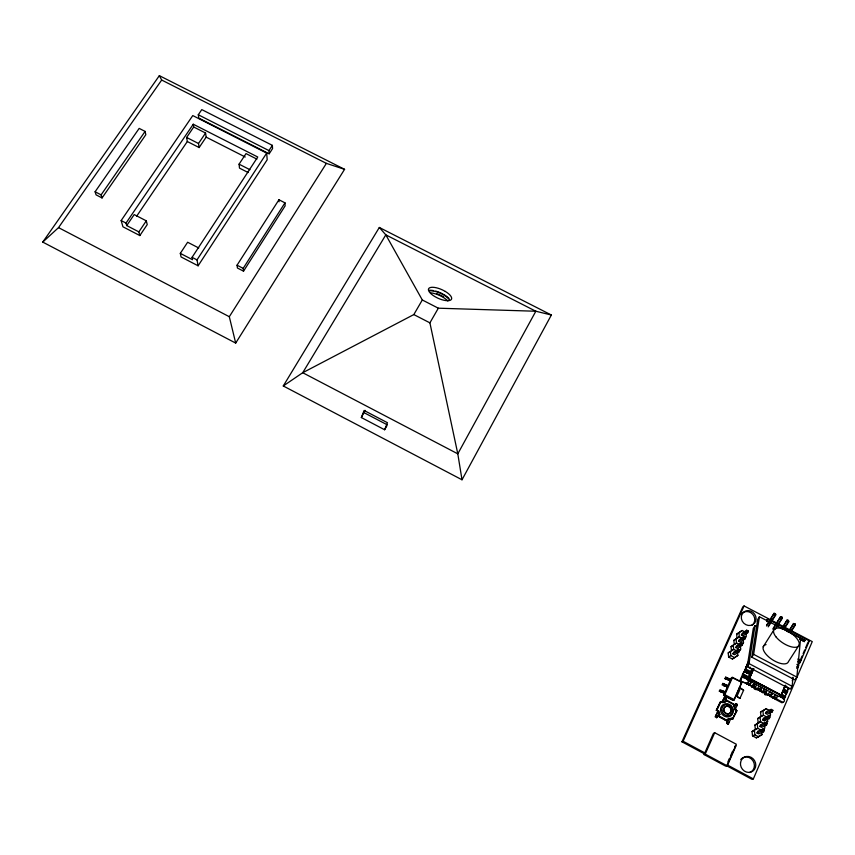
<?xml version="1.0" encoding="UTF-8"?>
<svg xmlns="http://www.w3.org/2000/svg" width="855" height="855" viewBox="0 0 855 855"><rect width="100%" height="100%" fill="white"/><g stroke="black" fill="none" stroke-linecap="round" stroke-linejoin="round"><path stroke-width="1.28" d="M779.536 696.227L778.777 696.472L747.163 679.533L749.6 678.346L781.032 694.965L780.839 695.628L785.189 685.336M785.424 685.486L781.224 695.532L785.553 685.614M781.342 695.425L749.215 678.956L753.821 668.792M753.447 668.631L749.066 678.4L781.417 695.286L778.969 696.536M753.629 668.696L749.322 678.849L781.128 695.158M749.536 678.325L753.362 668.61M780.904 695.233L749.023 678.699L749.472 678.293L748.98 678.752L749.536 678.378M753.223 668.589L748.916 678.165L749.429 678.656M788.192 631.642L759.411 616.754L757.701 619.501L751.834 657.196L794.99 679.928L796.839 677.096L800.622 638.322M742.343 676.743L742.311 675.151L744.534 671.57L748.542 673.601L744.609 671.528L746.169 666.451L747.12 666.334L790.287 689.141L792.125 686.319L793.055 677.192M799.03 661.385C801.798 660.765 796.86 665.97 797.651 668.054M782.058 697.285L782.026 696.269L781.085 695.874M783.223 696.365C778.381 699.037 784.805 692.176 782.186 696.707M785.435 691.332L784.206 690.242L784.014 691.642L785.317 691.599L783.105 692.251M788.876 687.858C787.295 691.385 786.076 692.614 785.339 696.857L783.137 697.851M774.897 698.888L774.534 697.926L770.579 695.746L769.628 696.109L773.273 698.193L775.41 697.349L775.859 698.546L774.854 699.037L781.962 702.799L782.902 702.35C786.344 701.624 782.539 696.729 785.339 696.857M769.628 696.109L769.265 695.136L765.311 692.967C762.211 696.836 770.943 693.405 770.579 695.746M764.37 693.32L763.878 692.272L760.042 690.177L759.133 690.391L762.745 692.636L764.862 691.77L765.311 692.967M743.241 674.616L743.615 675.931L741.627 676.7L739.917 680.559C745.314 683.455 748.104 683.508 752.24 687.078C758.706 684.47 749.75 689.942 757.658 689.611C758.278 688.425 760.512 688.735 760.042 690.177M748.563 685.133C753.02 682.023 738.57 683.551 740.772 680.067L739.917 680.559M753.864 687.762L753.362 686.715L752.24 687.078M746.96 671.357C749.579 674.873 748.392 667.605 746.8 673.045M745.015 676.027C744.587 680.046 748.211 674.242 744.074 676.562M749.311 678.646L747.163 679.533L751.919 668.418M751.834 657.196L753.629 654.353L759.411 616.754M755.008 625.657L749.023 663.598L747.238 666.43L753.298 628.393L755.008 625.657L757.359 626.886M737.074 705.108L736.818 705.824L735.279 704.958L735.535 704.253L737.074 705.108L737.363 704.499L735.738 703.686L737.363 704.499M725.735 698.749L725.467 699.454L723.929 698.599L724.206 697.894L725.735 698.749L726.023 698.14L724.495 697.285L724.046 698.086L725.574 698.952L726.023 698.14M734.028 706.273L734.466 704.894L730.726 703.195M781.171 695.564L779.172 696.526M749.279 678.891L749.001 678.143L747.142 679.33M784.281 692.112L783.608 690.69L784.933 690.284M744.609 671.528L746.03 670.373L745.742 668.963L744.801 669.518M361.355 417.55L364.102 410.475L387.465 422.712L384.622 429.744L361.355 417.55L365.064 410.368M788.086 688.564L787.861 689.077L788.898 688.564L784.943 686.48M792.51 678.282L792.286 678.795L793.237 678.304L792.222 680.837M800.494 659.697L802.065 656.052M803.112 653.615L804.683 649.96M805.731 647.534L807.815 642.661M798.57 662.069L800.804 660.862L809.322 640.887L767.758 619.138L766.86 619.736M734.702 746.351L736.016 745.806L727.594 765.086L726.301 765.578L751.994 779.343L753.362 778.894L812.25 641.613L744.085 605.939L742.792 606.9L681.948 741.809L703.558 753.383L704.777 752.86L683.092 741.242L681.948 741.809M768.314 715.956L767.566 717.676L762.66 719.889L764.381 720.797L769.308 718.595L770.045 716.875L768.314 715.956L769.308 718.595L767.566 717.676L770.045 716.875M776.308 698.866L777.516 696.227L774.79 694.869L773.668 697.466M764.349 730.085L763.601 731.816L758.716 733.889L756.996 732.97L757.733 731.26L762.607 729.165L764.349 730.085L756.996 732.97M767.213 723.48L766.465 725.2L761.559 727.338L759.839 726.429L760.576 724.719L765.471 722.55L767.213 723.48L759.839 726.429M772.899 710.302L772.151 712.023L767.202 714.299L765.482 713.391L766.219 711.691L771.157 709.383L772.899 710.302L765.482 713.391M785.275 685.379L780.401 696.878L784.441 698.93L783.415 699.422M799.5 639.113L804.234 641.581L804.897 640.256L790.458 632.839M804.234 641.581L804.897 640.256M771.028 696.066L772.151 693.48L769.596 692.037L767.48 695.136M762.66 719.889L763.397 718.189L770.505 715.004L770.259 712.878M764.381 720.797L765.107 719.098M763.12 691.887L764.327 689.258L762.222 692.358M765.759 693.287L766.967 690.648L764.252 689.301M727.872 761.965L729.454 758.364M730.501 755.959L732.607 751.16M713.294 733.676L704.082 754.58L725.713 766.166L726.921 765.706L736.305 744.235L714.716 732.714L713.551 733.259M760.49 690.498C764.317 687.741 757.391 684.192 757.851 689.109L756.964 689.568M761.698 687.869L759.593 690.958M749.087 685.411L751.182 682.301L748.478 680.954L747.334 683.54M750.038 684.887L751.182 682.301M752.592 686.319L753.811 683.69L751.716 686.8M755.221 687.709L756.44 685.079L753.725 683.733M736.925 696.365L735.685 695.692L739.992 698.417L736.925 696.365L739.938 689.558M746.458 676.722L742.535 674.638L743.465 674.103L747.409 676.177L746.191 678.795L742.247 676.722L740.772 680.067M748.456 673.655L749.675 671.036L745.667 669.005L746.8 666.451L750.733 668.514M739.874 698.482L743.615 690.22L739.308 687.505L740.558 688.029M704.082 754.58L705.225 754.089L714.716 732.714M742.311 675.151L743.893 671.57L746.03 670.224M747.12 666.334L746.842 664.912L748.574 661.407M748.691 662.187L747.067 664.399M766.689 621.553L767.758 619.138M746.885 666.398L747.687 665.97M741.969 682.354L731.698 677.459L723.576 695.393L733.002 700.395L734.295 699.7L741.969 682.354L732.553 677.363L731.271 678.122M723.576 695.393L724.837 694.688L732.553 677.363M732.927 653.829L733.665 652.183L738.196 649.255L739.896 650.153L739.158 651.82L734.616 654.727L732.927 653.829L739.896 650.153M738.581 641.229L739.308 639.593L743.882 636.537L745.581 637.435L744.844 639.091L740.259 642.116L738.581 641.229L745.581 637.435M735.77 647.524L736.508 645.878L741.05 642.885L742.749 643.783L742.012 645.45L737.459 648.411L735.77 647.524L742.749 643.783M741.392 634.966L742.129 633.331L746.714 630.21L748.414 631.108L747.687 632.753L743.081 635.853L741.392 634.966L748.414 631.108M721.064 691.93L724.645 693.277L719.322 691.139L720.049 689.686L721.47 690.434M723.651 685.55L722.122 684.866L722.86 683.412L724.27 684.16M728.952 680.185L724.912 678.614L725.649 677.171L730.854 679.351L729.336 678.71M683.092 741.242L744.085 605.939M719.675 714.438L718.424 710.836L716.276 710.302L718.51 710.794L719.76 714.395L718.339 716.276L726.654 720.936L728.097 719.055L727.017 720.765L723.266 719.044M729.187 702.329L726.162 700.256L725.232 701.656L726.515 700.063L734.83 704.702L734.124 706.23L735.268 709.853L736.903 710.665L732.308 719.279C730.213 718.339 732.735 717.74 728 719.098M726.568 723.212L728.492 719.557L726.942 722.55L728.492 723.416C727.968 725.275 724.976 721.556 728.204 724.035M735.279 704.958L734.274 707.085L735.439 704.766L736.978 705.621L735.193 709.426M735.375 704.445L735.824 703.644M728.107 724.078L728.471 723.309L726.921 722.443M736.914 705.311L737.277 704.552M734.167 705.963L736.54 710.847L733.227 717.922M732.308 719.279L736.903 710.665M718.339 716.276L719.76 714.395M716.276 710.302L720.167 702.083L720.872 701.709L722.325 702.618L725.799 701.581L726.515 700.063M716.971 709.928L720.872 701.709M718.916 715.058L717.505 710.986M717.527 716.255L716.704 717.719L715.165 716.853L717.805 711.681L718.628 714.064L717.548 716.362L715.988 715.389M717.366 711.296L718.115 710.665L716.618 710.12L720.519 701.902L722.015 702.447L723.929 698.599M717.805 711.681L715.539 716.201L717.078 717.056L716.704 717.719M462.01 479.783L551.368 315.014L379.321 227.473L283.272 385.968L462.01 479.783L457.799 453.834L429.905 322.848L438.326 308.195L535.839 311.241L551.368 315.014M781.342 695.414L778.777 696.472M762.745 692.636L764.862 691.77M768.998 694.912L769.992 694.495M384.622 429.744L386.834 425.865M283.272 385.968L302.723 372.716L413.82 314.576L422.306 299.977L385.819 234.858L379.321 227.473M235.691 343.09L344.576 169.333L159.351 75.657L42.75 242.093L235.691 343.09L229.311 316.713L326.386 163.38L344.576 169.333M766.646 625.112L774.064 613.324L775.239 613.612L775.635 615.098L768.207 626.886M766.518 626.01L774.064 613.324L775.752 614.211L768.335 625.999M774.854 614.221L775.239 613.612L775.635 615.098L773.946 614.211L775.239 613.612M773.112 628.5L780.562 616.733L781.737 617.021L782.143 618.507L775.367 629.216M772.995 629.398L780.562 616.733L782.25 617.609L776.158 627.249M781.352 617.62L781.737 617.021L782.143 618.507L780.444 617.62L781.737 617.021M763.237 646.733L773.7 630.188M781.63 628.682L787.06 620.121L788.246 620.409L788.663 621.906L783.885 629.398M782.197 628.511L787.06 620.121L788.759 621.008L785.36 626.362M787.861 621.019L788.246 620.409L788.663 621.906L786.953 621.019L788.246 620.409M243.525 271.174L243.183 268.374L284.982 202.849L278.944 199.76L237.049 265.2L237.412 268.01L243.525 271.174L285.132 205.873L284.982 202.849M788.107 632.08L793.568 623.53L794.765 623.819L795.182 625.315L790.394 632.807M788.695 631.909L793.568 623.53L795.268 624.417L790.49 631.898M794.38 624.428L794.765 623.819L795.182 625.315L793.472 624.428L794.765 623.819M799.147 645.023L788.492 661.535A14.706 6.498 33.2 0 1 770.473 658.35A14.706 6.498 33.2 0 1 766.048 644.617M269.165 153.804L272.563 148.588L272.36 145.361L201.791 109.611L198.285 114.762L198.798 118.097L269.165 153.804L268.94 150.598L272.36 145.361M198.734 247.982L187.64 242.243L180.309 253.369L181.068 256.949L198.114 265.798L267.177 159.767L266.696 153.098L192.77 115.575L121.154 220.558L122.938 226.789L139.835 235.563L147.242 224.576L146.301 220.846L134.192 214.584L126.722 225.581L138.863 231.876L139.835 235.563M180.309 253.369L192.546 259.717L192.076 257.334L257.75 157.01L193.262 124.232L126.016 223.08L126.722 225.581M198.114 265.798L197.003 259.888L266.696 153.098M248.164 172.539L239.496 168.125L239.069 164.171L246.026 153.601L256.885 159.126M728.492 723.416L728.941 722.614M193.711 127.01L186.614 137.452L187.32 141.524L199.14 147.552L206.162 137.131L205.563 133.027L193.711 127.01L193.262 124.232M138.863 231.876L146.301 220.846M199.14 147.552L198.499 143.501L205.563 133.027M136.682 216.155L187.32 141.524M102.044 197.943L101.104 194.865L145.094 131.413L139.183 128.389L95.108 191.755L96.07 194.855L102.044 197.943L145.831 134.705L145.094 131.413M42.75 242.093L58.525 227.622L161.681 80.039L159.351 75.657M759.005 688.895L758.46 689.344L754.773 687.388M739.319 644.499L736.508 643.013L734.274 644.499L733.836 640.395L737.085 638.258L736.636 634.175L742.151 630.488L744.929 631.952M742.151 630.488L736.636 634.175M761.794 732.457L762.04 734.605L756.301 737.876L752.518 735.845L752.047 731.581L755.35 729.326L757.744 728.278L761.548 730.309M765.471 723.02L767.683 721.513L767.32 718.318M752.047 731.581L757.744 728.278L757.274 724.003L760.587 721.748L764.391 723.779M762.382 729.753L764.872 728.054L764.627 725.916M756.301 737.876L762.04 734.605M755.35 729.326L754.88 725.072L758.182 722.828L757.69 718.574L760.982 716.351L760.512 712.108L766.23 708.742L770.013 710.762M757.69 718.574L763.397 715.229L766.251 716.747M767.202 717.249L770.505 715.004M733.836 640.395L739.329 636.74L742.129 638.215M737.085 638.258L739.329 636.74L738.88 632.636M747.206 631.482L746.714 630.21L745.977 631.866L747.687 632.753L747.42 631.332M760.512 712.108L766.23 708.742M728.204 652.921L730.405 651.478L730.854 655.625L734.595 657.602L732.361 659.013L728.642 657.046L728.204 652.921L733.697 649.308L731.474 650.773L731.025 646.658L733.248 645.183L733.697 649.308L737.427 651.286M744.363 637.809L743.882 636.537L743.134 638.193L744.844 639.091L744.577 637.659M744.801 637.563L746.319 636.548L745.977 633.47M741.328 644.264L743.508 642.821L743.166 639.732M738.528 650.559L740.708 649.116L740.366 646.017M732.361 659.013L737.886 655.432L737.544 652.322M731.025 646.658L736.529 643.024L736.059 638.888M741.531 644.168L741.05 642.885L740.302 644.552L742.012 645.45L741.745 644.029M742.001 643.815L743.508 642.821M739.201 650.089L740.708 649.116M728.642 657.046L730.854 655.625M738.677 650.537L738.196 649.255L737.448 650.922L739.158 651.82L738.891 650.399M780.07 627.399L783.116 628.853M735.631 656.854L737.886 655.432M785.264 630.114L788.31 631.567M725.649 677.171L727.968 678.432M746.842 664.912L747.922 664.431M747.088 665.105L748.039 664.538M747.195 665.222L748.136 664.666M724.912 678.614L729.112 680.142M746.169 666.451L747.249 665.949M746.458 666.547L747.548 665.992M745.934 666.953L748.157 665.66M744.577 670.031L745.645 669.561M744.823 670.213L745.87 669.786M722.86 683.412L724.474 684.395M745.004 670.47L745.945 669.925M743.893 671.57L745.966 670.662M743.668 672.073L745.891 670.79M744.481 671.656L745.795 670.897M730.127 680.804L729.048 680.227M746.468 671.367L747.548 670.769M746.757 671.303L747.847 670.758M747.056 671.346L748.136 670.854M747.323 671.496L748.382 671.047M747.537 671.72L748.488 671.164M747.623 671.859L748.617 671.453M742.439 675.236L743.487 674.798M746.383 672.864L748.649 671.752M742.653 675.471L743.594 674.926M746.65 673.003L748.585 672.041L746.949 673.045M742.728 675.6L743.722 675.204M747.099 673.035L748.424 672.287M742.813 675.899L743.754 675.514M743.69 675.803L741.627 676.7M742.065 676.797L742.995 676.262M741.392 677.213L743.615 675.931M727.947 685.678L724.399 684.235M743.871 676.765L745.571 675.899M719.322 691.139L720.851 691.823M744.342 676.455L745.87 675.995M744.78 676.476L746.116 676.187M743.818 677.63L744.758 677.096M743.893 677.769L744.833 677.235M745.058 676.626L746.287 676.444M746.362 677.042L745.41 677.588L746.351 676.594M745.432 677.288L746.383 676.904M808.338 641.442L809.322 640.887M745.368 677.726L746.244 677.32M747.185 679.137L749.258 678.261M747.323 679.8L749.204 678.923M746.468 684.021L747.409 683.498M747.152 684.053L748.339 683.369M747.067 684.171L748.627 683.316M746.992 684.299L748.927 683.359M748.114 683.936L749.204 683.498M748.371 684.128L749.322 683.605M748.467 684.257L749.418 683.733M748.542 684.385L749.493 683.861M748.595 684.534L749.579 684.16M748.638 684.844L749.568 684.47M743.615 690.22L740.558 688.168M721.545 702.468L725.799 701.581M798.794 661.546L801.028 660.349L797.993 658.852M724.933 701.495L725.564 701.153M752.4 686.832L754.185 686.138M798.709 661.652L800.804 660.862M752.315 686.95L753.886 686.095M753.362 686.715L754.463 686.287M798.613 662.369L799.724 661.941M753.618 686.907L754.676 686.512M798.752 662.646L799.906 662.198M753.789 687.164L754.815 686.789M800.152 662.39L799.094 662.956M753.875 687.463L754.847 687.099M798.88 663.459L799.927 662.892L797.875 661.909M754.334 688.179L755.307 687.666M796.839 666.473L798.837 665.447L796.871 664.42M797.416 666.462L798.613 665.96M796.775 667.969L797.822 667.413M796.903 668.044L797.961 667.499M757.658 689.611L758.631 689.098M757.562 689.718L759.454 688.916M757.893 689.451L759.721 689.066M758.62 689.493L759.945 689.29M758.866 689.686L760.074 689.579M759.133 690.391L760.106 689.729M734.114 705.076L734.83 704.702M718.542 714.117L717.719 711.723M733.846 706.465L734.477 706.145M718.606 714.887L719.525 714.748L718.692 716.105L721.727 718.179M762.906 692.39L764.423 691.663M762.82 692.507L763.804 691.994M764.007 692.358L764.99 691.855M764.124 692.465L765.214 692.08M764.306 692.721L765.343 692.368M764.391 693.02L765.375 692.668M764.851 693.747L765.834 693.245M735.086 710.035L735.717 709.714M768.079 695.286L769.842 694.452M769.137 695.051L770.259 694.634M771.231 693.939L772.236 693.437L771.114 696.034L770.109 696.526M769.382 695.243L770.483 694.869M769.564 695.5L770.558 695.008M769.618 695.649L770.611 695.147M769.65 695.799L770.654 695.457M783.746 689.109L787.786 691.15L785.681 692.208M783.18 690.744L784.495 690.177M784.035 690.872L785.179 690.466M784.249 691.096L785.285 690.594M784.334 691.235L785.36 690.733M784.388 691.385L785.446 691.032M727.541 719.889L731.57 718.585M784.356 691.984L785.382 691.471M731.399 718.104L733.034 718.927M772.749 697.915L773.754 697.423M784.088 692.315L785.317 691.599M731.078 718.585L732.671 719.098M773.54 697.862L774.683 697.306M730.662 718.937L728.952 722.721L727.391 721.748M773.337 698.065L775.261 697.285M781.609 694.249L785.563 696.333L783.255 697.584M774.395 697.84L775.41 697.349M786.087 692.069L787.273 691.577M774.534 697.926L775.538 697.423M786.386 692.112L787.423 691.61M774.651 698.022L775.763 697.659M786.525 692.176L787.562 691.674M774.822 698.289L775.891 697.947M774.908 698.588L775.934 698.246M780.615 696.194L782.56 695.404M785.734 693.64L786.899 693.223M781.673 695.959L782.827 695.543M775.378 699.315L776.393 698.824M781.919 696.152L783.052 695.778M780.572 697.06L781.673 696.707M782.101 696.408L783.191 696.056M780.754 697.327L781.898 696.932M782.175 697.007L783.084 696.782M781.855 697.488L782.998 696.9M783.116 698.15L784.185 697.819M783.212 698.45L784.313 698.097M783.383 698.717L784.537 698.332M783.64 698.909L784.666 698.417M740.654 683.092L741.542 682.675L733.686 700.427L723.8 695.19M771.659 710.697L771.157 709.383L770.419 711.104L772.151 712.023L771.894 710.591M760.982 716.351L763.397 715.229L762.917 710.975M760.576 721.738L758.161 722.828L760.587 721.748L760.095 717.473M754.88 725.072L757.274 724.003M766.059 722.24L767.683 721.513M765.973 723.875L765.471 722.55L764.733 724.27L766.465 725.2L766.208 723.768M763.109 730.491L762.607 729.165L761.858 730.897L763.601 731.816L763.344 730.384M752.518 735.845L754.901 734.84L758.706 736.871M783.586 697.306L784.302 697.349M798.11 661.097L798.709 660.37L798.185 659.483M800.088 660.819L800.665 660.797M753.747 686.105L753.202 686.554L749.514 684.609M750.444 667.306L749.867 667.327M787.07 686.747L786.002 686.063M724.484 684.267L726.782 685.058M723.864 685.657L727.445 686.993L726.098 686.287M726.077 686.405L723.576 685.635M721.599 690.498L725.264 691.887L721.396 690.519M161.681 80.039L326.386 163.38M198.285 114.762L268.94 150.598M206.162 137.131L245.235 156.999M186.614 137.452L198.499 143.501M239.069 164.171L249.959 169.718M422.306 299.977L438.326 308.195M413.82 314.576L429.905 322.848M95.108 191.755L101.104 194.865M237.049 265.2L243.183 268.374M121.154 220.558L126.016 223.08M192.076 257.334L197.003 259.888M58.525 227.622L229.311 316.713M790.031 632.775L804.779 640.331M800.024 639.241L804.363 641.517M364.145 412.73L387.39 424.892M753.629 654.353L796.839 677.096M749.023 663.598L792.125 686.319M782.72 691.652L786.675 693.747L782.635 691.695M775.859 698.546L782.902 702.35M724.837 694.688L734.295 699.7M727.594 765.086L753.362 778.894M705.225 754.089L726.921 765.706M719.034 715.924L727.37 720.594M715.517 716.084L717.067 716.95M717.976 710.975L719.215 714.566M754.42 730.544L754.901 734.84M278.944 199.76L279.061 201.791M429.883 290.86A12.569 4.724 24.2 0 1 440.891 293.447L443.734 294.964A12.569 4.724 24.2 0 1 449.495 300.073M429.178 290.315A13.605 5.119 24.2 0 1 433.613 290.615M435.687 291.106A13.605 5.119 24.2 0 1 443.168 294.184M444.162 294.751A13.605 5.119 24.2 0 1 448.982 298.459M430.578 292.827A13.595 5.141 24.2 0 1 447.849 300.949M436.67 293.65A15.069 5.696 24.2 0 1 443.66 296.942M741.477 614.018A7.748 7.086 47.8 0 1 751 612.811A7.748 7.086 47.8 0 1 754.27 622.312L753.341 623.926A7.748 7.086 47.8 0 1 751.994 625.208M740.783 759.454A8.165 7.449 58.8 0 1 752.913 760.694A8.165 7.449 58.8 0 1 749.589 772.546M730.822 709.084A3.965 3.644 55.2 0 1 727.626 713.978L726.654 713.861A3.965 3.644 55.2 0 1 724.132 707.801A3.965 3.644 55.2 0 1 730.373 708.154M724.089 698.396C719.354 704.06 724.955 702.863 725.628 699.251L724.089 698.396M535.839 311.241L457.799 453.834L302.723 372.716L385.819 234.858L535.839 311.241M755.606 621.403L754.666 623.017A7.77 7.107 47.8 0 1 742.193 621.029A7.77 7.107 47.8 0 1 748.253 610.588A7.77 7.107 47.8 0 1 755.606 621.403M727.99 713.797L727.007 713.679A3.965 3.644 55.2 0 1 724.58 707.48A3.965 3.644 55.2 0 1 730.907 708.271A3.965 3.644 55.2 0 1 727.99 713.797M445.316 291.437L442.473 289.93A12.579 4.703 24.2 0 0 429.082 288.156A12.579 4.703 24.2 0 0 434.735 296.514L437.61 298.053A12.579 4.703 24.2 0 0 451.013 299.816A12.579 4.703 24.2 0 0 445.316 291.437M740.537 762.617A8.187 7.471 58.7 0 0 750.947 772.076A8.187 7.471 58.7 0 0 752.881 758.567A8.187 7.471 58.7 0 0 740.537 762.617M720.498 710.377A6.84 6.284 55.2 0 0 730.662 716.041A6.84 6.284 55.2 0 0 729.668 704.509A6.84 6.284 55.2 0 0 720.498 710.377M721.866 710.174A5.761 5.301 55.2 0 0 730.437 714.962A5.761 5.301 55.2 0 0 729.593 705.236A5.761 5.301 55.2 0 0 721.866 710.174M775.977 636.868A14.802 6.38 32.9 0 0 798.196 646.391A14.802 6.38 32.9 0 0 785.05 629.729A14.802 6.38 32.9 0 0 775.977 636.868"/></g></svg>
